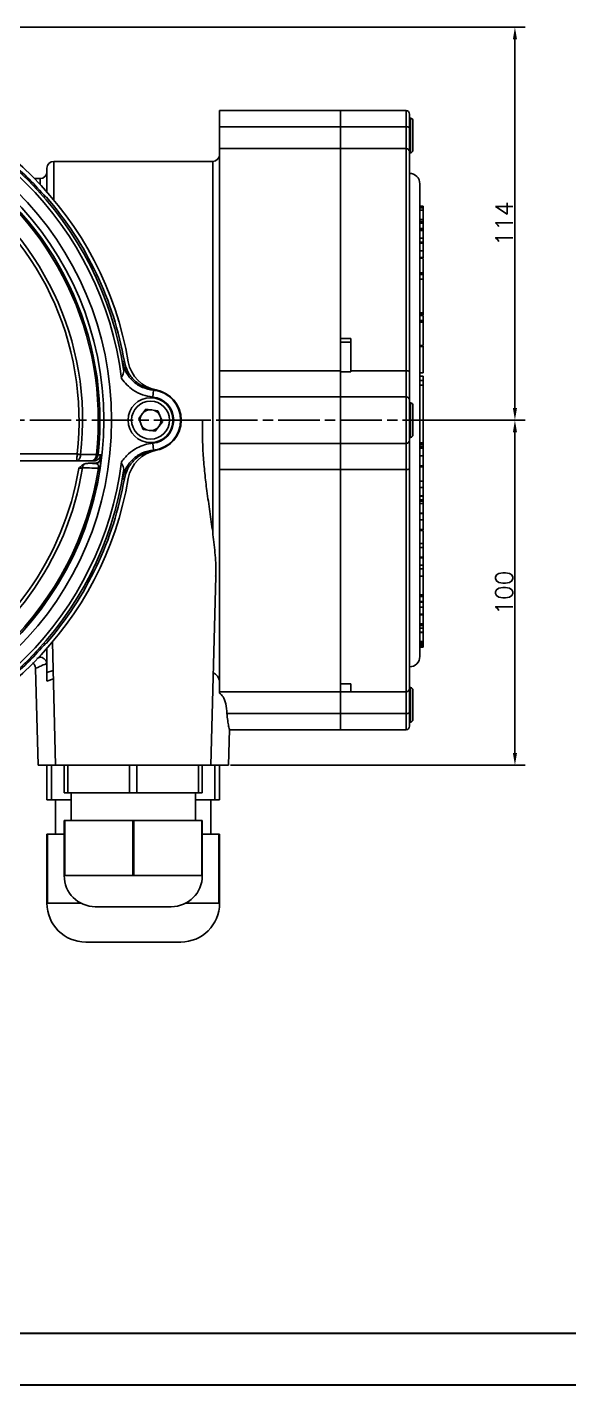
# Model space of a CAD drawing. Header units: millimetres. Extents: x 5231 to 7653, y 7068 to 7959.
# Drawn here: x 6920.2 to 7077.1, y 7068.5 to 7461.9 of the extents above; entities that cross this region are included whole.
import ezdxf

# ---------------------------------------------------------------- set-up
doc = ezdxf.new("R2010")
doc.units = ezdxf.units.MM
doc.linetypes.add('AM_ISO08W050', pattern=[18, 12, -1.5, 3, -1.5])
doc.linetypes.add('PHANTOM2', pattern=[31.75, 15.875, -3.175, 3.175, -3.175, 3.175, -3.175])
for name, color, linetype, lineweight in [('AM_5', 3, 'Continuous', 25), ('AM_7', 4, 'AM_ISO08W050', 25), ('SD', 7, 'PHANTOM2', 13)]:
    doc.layers.add(name, color=color, linetype=linetype, lineweight=lineweight)
doc.styles.add('标注', font='txt.shx', dxfattribs={"height": 5})
doc.dimstyles.new('3.5-0.5$0', dxfattribs={"dimtxt": 5, "dimasz": 3.5, "dimexe": 3, "dimexo": 0.625, "dimtad": 1, "dimdsep": 46, "dimtxsty": '标注', "dimcen": 3.5, "dimaunit": 1, "dimadec": 0, "dimazin": 2, "dimtfac": 1, "dimtmove": 0, "dimatfit": 3, "dimfxl": 0, "dimarcsym": 0})

# ---------------------------------------------------------------- blocks, each defined once
blk = doc.blocks.new('*D10')
at = {"layer": 'AM_5', "color": 0, "lineweight": -2, "transparency": 16777216}
for p, q in [((7030.6, 7348.03), (7064.51, 7348.03)), ((7061.51, 7344.53), (7061.51, 7251.53)), ((6979.17, 7248.03), (7064.51, 7248.03))]:
    blk.add_line(p, q, dxfattribs=at)
at = {"layer": 'AM_5', "color": 0, "transparency": 16777216}
for points in [[(7060.93, 7344.53), (7062.1, 7344.53), (7061.51, 7348.03)], [(7060.93, 7251.53), (7062.1, 7251.53), (7061.51, 7248.03)]]:
    blk.add_solid(points, dxfattribs=at)
at = {"layer": 'Defpoints', "color": 0, "transparency": 16777216}
for p in [(7029.98, 7348.03), (6978.54, 7248.03), (7061.51, 7248.03)]:
    blk.add_point(p, dxfattribs=at)
at = {"layer": 'AM_5', "color": 0, "transparency": 16777216, "insert": (7058.39, 7298.03), "char_height": 5, "attachment_point": 5, "rotation": 90, "style": '标注'}
blk.add_mtext('100', dxfattribs=at)
blk = doc.blocks.new('*D11')
at = {"layer": 'AM_5', "color": 0, "linetype": 'ByBlock', "lineweight": -2, "transparency": 16777216}
for p, q in [((6851.6, 7461.92), (7064.51, 7461.92)), ((7061.51, 7458.42), (7061.51, 7351.53)), ((7031.6, 7348.03), (7064.51, 7348.03))]:
    blk.add_line(p, q, dxfattribs=at)
at = {"layer": 'AM_5', "color": 0, "transparency": 16777216}
for points in [[(7060.93, 7458.42), (7062.1, 7458.42), (7061.51, 7461.92)], [(7060.93, 7351.53), (7062.1, 7351.53), (7061.51, 7348.03)]]:
    blk.add_solid(points, dxfattribs=at)
at = {"layer": 'Defpoints', "color": 0, "transparency": 16777216}
for p in [(6850.98, 7461.92), (7030.98, 7348.03), (7061.51, 7348.03)]:
    blk.add_point(p, dxfattribs=at)
at = {"layer": 'AM_5', "color": 0, "transparency": 16777216, "insert": (7058.39, 7404.98), "char_height": 5, "attachment_point": 5, "rotation": 90, "style": '标注'}
blk.add_mtext('114', dxfattribs=at)

msp = doc.modelspace()

# ---------------------------------------------------------------- linework, layer by layer
at = {"color": 7, "linetype": 'Continuous', "lineweight": 25}
for p, q in [((7010.975, 7437.734), (6975.975, 7437.734)), ((6975.975, 7437.734), (6975.975, 7433.065)), ((7029.975, 7437.734), (7010.975, 7437.734)), ((7010.975, 7437.734), (7010.975, 7433.065)), ((7029.975, 7433.065), (7029.975, 7437.734)), ((7030.975, 7436.734), (7030.975, 7432.714)), ((6975.975, 7433.065), (7010.975, 7433.065)), ((6975.975, 7433.065), (6975.975, 7426.743)), ((7010.975, 7433.065), (7010.975, 7426.743)), ((7010.975, 7433.065), (7029.975, 7433.065)), ((7029.975, 7426.743), (7029.975, 7433.065)), ((7031.225, 7435.534), (7030.975, 7435.534)), ((7030.975, 7432.714), (7030.975, 7425.759)), ((7031.225, 7425.534), (7031.225, 7435.534)), ((7031.975, 7434.784), (7031.975, 7426.284)), ((6975.975, 7426.743), (7010.975, 7426.743)), ((6975.975, 7426.743), (6975.975, 7362.346)), ((7010.975, 7426.743), (7010.975, 7362.346)), ((7010.975, 7426.743), (7029.975, 7426.743)), ((7010.975, 7371.732), (7010.975, 7426.743)), ((7029.975, 7362.346), (7029.975, 7426.743)), ((7030.975, 7425.759), (7030.975, 7362.167)), ((7030.975, 7425.534), (7031.225, 7425.534)), ((6925.975, 7414.178), (6925.975, 7421.034)), ((6973.975, 7423.034), (6927.975, 7423.034)), ((6927.975, 7423.034), (6927.975, 7411.838)), ((6973.975, 7315.672), (6973.975, 7423.034)), ((6923.975, 7418.034), (6922.39, 7418.034)), ((6923.975, 7416.378), (6923.975, 7418.034)), ((6925.613, 7412.676), (6925.724, 7412.788)), ((7033.975, 7416.534), (7033.975, 7348.034)), ((7034.975, 7410.09), (7033.975, 7410.09)), ((7034.975, 7409.573), (7033.975, 7409.573)), ((7034.975, 7408.913), (7033.975, 7408.913)), ((7034.975, 7409.664), (7034.975, 7410.09)), ((7034.975, 7409.002), (7034.975, 7409.573)), ((7034.975, 7406.203), (7033.975, 7406.203)), ((7034.975, 7405.597), (7033.975, 7405.597)), ((7034.975, 7405.148), (7033.975, 7405.148)), ((7034.975, 7405.597), (7034.975, 7406.203)), ((7034.975, 7405.148), (7034.975, 7405.597)), ((7034.975, 7403.535), (7033.975, 7403.535)), ((7034.975, 7403.484), (7033.975, 7403.484)), ((7034.975, 7403.269), (7033.975, 7403.269)), ((7034.975, 7403.009), (7033.975, 7403.009)), ((7034.975, 7403.269), (7034.975, 7403.484)), ((7034.975, 7403.009), (7034.975, 7403.269)), ((7034.975, 7400.82), (7034.975, 7401.059)), ((7034.975, 7400.767), (7033.975, 7400.767)), ((7034.975, 7399.606), (7033.975, 7399.606)), ((7034.975, 7399.349), (7033.975, 7399.349)), ((7034.975, 7397.104), (7033.975, 7397.104)), ((7034.975, 7399.606), (7034.975, 7400.767)), ((7034.975, 7399.349), (7034.975, 7399.606)), ((7034.975, 7399.311), (7034.975, 7399.349)), ((7034.975, 7395.124), (7034.975, 7397.104)), ((7034.975, 7395.124), (7033.975, 7395.124)), ((7034.975, 7394.936), (7033.975, 7394.936)), ((7035.1, 7396.931), (7034.975, 7396.931)), ((7034.975, 7394.936), (7034.975, 7395.124)), ((7035.1, 7393.18), (7034.975, 7393.18)), ((7034.975, 7390.747), (7033.975, 7390.747)), ((7034.975, 7390.611), (7033.975, 7390.611)), ((7034.975, 7390.256), (7033.975, 7390.256)), ((7034.975, 7392.379), (7035.1, 7392.379)), ((7034.975, 7390.819), (7035.1, 7390.819)), ((7034.975, 7390.611), (7034.975, 7390.747)), ((7034.975, 7390.256), (7034.975, 7390.611)), ((7034.975, 7388.905), (7034.975, 7390.256)), ((7034.975, 7388.905), (7033.975, 7388.905)), ((7034.975, 7379.132), (7034.975, 7388.905)), ((7034.975, 7379.132), (7033.975, 7379.132)), ((7034.975, 7379.063), (7033.975, 7379.063)), ((7034.975, 7378.814), (7033.975, 7378.814)), ((7034.975, 7378.51), (7033.975, 7378.51)), ((7033.975, 7378.384), (7034.975, 7378.384)), ((7035.1, 7379.945), (7034.975, 7379.945)), ((7034.975, 7379.063), (7034.975, 7379.132)), ((7034.975, 7378.814), (7034.975, 7379.063)), ((7034.975, 7376.957), (7034.975, 7378.324)), ((7034.975, 7376.957), (7033.975, 7376.957)), ((7034.975, 7376.399), (7033.975, 7376.399)), ((7034.975, 7376.399), (7034.975, 7376.957)), ((7010.975, 7371.732), (7013.975, 7371.732)), ((7013.975, 7370.616), (7010.975, 7370.616)), ((7013.975, 7362.346), (7013.975, 7371.732)), ((7034.975, 7369.67), (7033.975, 7369.67)), ((7034.975, 7369.372), (7034.975, 7369.495)), ((7034.975, 7369.372), (7033.975, 7369.372)), ((7034.975, 7369.372), (7034.975, 7361.788)), ((6948.17, 7362.847), (6947.878, 7364.942)), ((6975.975, 7362.346), (7010.975, 7362.346)), ((6975.975, 7362.346), (6975.975, 7354.774)), ((7010.975, 7362.346), (7010.975, 7354.774)), ((7013.975, 7362.059), (7010.975, 7362.059)), ((7010.975, 7354.774), (7010.975, 7362.059)), ((7013.975, 7362.346), (7029.975, 7362.346)), ((7013.975, 7362.059), (7013.975, 7362.346)), ((7029.975, 7354.774), (7029.975, 7362.346)), ((7030.975, 7362.167), (7030.975, 7353.838)), ((7033.975, 7361.788), (7034.975, 7361.788)), ((7034.975, 7360.789), (7033.975, 7360.789)), ((7034.975, 7359.556), (7033.975, 7359.556)), ((7034.975, 7358.169), (7033.975, 7358.169)), ((7034.975, 7359.556), (7034.975, 7360.789)), ((7034.975, 7341.43), (7034.975, 7358.169)), ((6956.608, 7354.719), (6956.796, 7356.71)), ((6975.975, 7354.774), (7010.975, 7354.774)), ((6975.975, 7354.774), (6975.975, 7341.294)), ((7010.975, 7354.774), (7010.975, 7341.294)), ((7010.975, 7354.774), (7029.975, 7354.774)), ((7029.975, 7341.294), (7029.975, 7354.774)), ((7030.975, 7353.838), (7030.975, 7342.23)), ((6952.541, 7348.489), (6954.652, 7351.235)), ((6954.652, 7351.235), (6958.087, 7350.78)), ((6958.087, 7350.78), (6959.409, 7347.578)), ((7031.225, 7353.034), (7030.975, 7353.034)), ((7031.225, 7343.034), (7031.225, 7353.034)), ((7031.975, 7352.284), (7031.975, 7343.784)), ((6953.864, 7345.287), (6952.541, 7348.489)), ((6959.409, 7347.578), (6957.298, 7344.832)), ((6971.062, 7348.034), (6964.866, 7348.034)), ((7033.975, 7348.034), (7033.975, 7279.534)), ((6957.298, 7344.832), (6953.864, 7345.287)), ((7030.975, 7343.034), (7031.225, 7343.034)), ((7030.975, 7342.23), (7030.975, 7333.9)), ((6884, 7338.244), (6934.691, 7338.244)), ((6934.688, 7338.084), (6934.691, 7338.244)), ((6934.691, 7338.244), (6935.717, 7338.124)), ((6935.717, 7338.124), (6935.714, 7338.084)), ((6940.294, 7338.023), (6940.299, 7338.092)), ((6940.299, 7338.092), (6940.762, 7338.04)), ((6940.762, 7338.04), (6940.76, 7338.023)), ((6956.608, 7341.348), (6956.796, 7339.357)), ((6975.975, 7341.294), (7010.975, 7341.294)), ((6975.975, 7341.294), (6975.975, 7333.721)), ((7010.975, 7341.294), (7010.975, 7333.721)), ((7010.975, 7341.294), (7029.975, 7341.294)), ((7029.975, 7333.721), (7029.975, 7341.294)), ((7034.975, 7341.43), (7033.975, 7341.43)), ((7034.975, 7341.376), (7033.975, 7341.376)), ((7034.975, 7341.07), (7033.975, 7341.07)), ((7034.975, 7340.536), (7033.975, 7340.536)), ((7034.975, 7339.979), (7033.975, 7339.979)), ((7034.975, 7339.925), (7033.975, 7339.925)), ((7034.975, 7341.376), (7034.975, 7341.43)), ((7034.975, 7341.07), (7034.975, 7341.376)), ((7034.975, 7339.979), (7034.975, 7340.536)), ((7034.975, 7339.925), (7034.975, 7339.979)), ((7034.975, 7337.731), (7034.975, 7339.925)), ((6934.49, 7336.244), (6884, 7336.244)), ((6938.785, 7336.244), (6934.49, 7336.244)), ((6939.937, 7335.534), (6937.993, 7335.534)), ((6939.574, 7336.244), (6938.785, 7336.244)), ((6940.882, 7334.128), (6941.342, 7334.057)), ((7034.975, 7337.731), (7033.975, 7337.731)), ((7033.975, 7334.763), (7035.1, 7334.763)), ((7034.975, 7334.472), (7033.975, 7334.472)), ((7035.1, 7336.272), (7034.975, 7336.272)), ((6947.878, 7331.125), (6948.17, 7333.22)), ((6975.975, 7333.721), (7010.975, 7333.721)), ((6975.975, 7333.721), (6975.975, 7269.324)), ((7010.975, 7333.721), (7010.975, 7269.324)), ((7010.975, 7333.721), (7029.975, 7333.721)), ((7010.975, 7271.625), (7010.975, 7333.721)), ((7029.975, 7269.324), (7029.975, 7333.721)), ((7030.975, 7333.9), (7030.975, 7270.308)), ((7034.975, 7330.361), (7033.975, 7330.361)), ((7034.975, 7330.536), (7034.975, 7330.789)), ((7033.975, 7328.513), (7035.1, 7328.513)), ((7034.975, 7326.145), (7034.975, 7328.392)), ((7034.975, 7326.145), (7033.975, 7326.145)), ((7034.975, 7326.037), (7033.975, 7326.037)), ((7034.975, 7326.003), (7033.975, 7326.003)), ((7034.975, 7324.934), (7033.975, 7324.934)), ((7034.975, 7324.792), (7033.975, 7324.792)), ((7034.975, 7324.514), (7033.975, 7324.514)), ((7034.975, 7323.91), (7033.975, 7323.91)), ((7034.975, 7326.037), (7034.975, 7326.145)), ((7034.975, 7326.003), (7034.975, 7326.037)), ((7034.975, 7324.934), (7034.975, 7326.003)), ((7034.975, 7324.792), (7034.975, 7324.934)), ((7034.975, 7324.514), (7034.975, 7324.792)), ((7034.975, 7321.124), (7034.975, 7323.91)), ((7034.975, 7321.124), (7033.975, 7321.124)), ((7034.975, 7320.982), (7033.975, 7320.982)), ((7034.975, 7319.132), (7033.975, 7319.132)), ((7034.975, 7320.982), (7034.975, 7321.124)), ((7034.975, 7319.132), (7034.975, 7320.982)), ((7034.975, 7316.312), (7034.975, 7319.132)), ((7035.1, 7318.32), (7034.975, 7318.32)), ((7034.975, 7316.312), (7033.975, 7316.312)), ((7034.975, 7316.035), (7033.975, 7316.035)), ((7034.975, 7316.035), (7034.975, 7316.312)), ((7034.975, 7312.265), (7033.975, 7312.265)), ((7033.975, 7311.176), (7035.1, 7311.176)), ((7034.975, 7308.296), (7034.975, 7311.062)), ((7035.1, 7310.433), (7034.975, 7310.433)), ((7034.975, 7308.296), (7033.975, 7308.296)), ((7034.975, 7308.102), (7033.975, 7308.102)), ((7034.975, 7308.102), (7034.975, 7308.296)), ((7034.975, 7305.998), (7034.975, 7308.102)), ((7034.975, 7307.356), (7035.1, 7307.356)), ((6973.467, 7248.034), (6974.899, 7302.703)), ((7034.975, 7305.998), (7033.975, 7305.998)), ((7035.1, 7304.987), (7033.975, 7304.987)), ((7034.975, 7302.829), (7033.975, 7302.829)), ((7034.975, 7305.138), (7034.975, 7305.998)), ((7034.975, 7302.567), (7034.975, 7302.654)), ((7034.975, 7297.452), (7033.975, 7297.452)), ((7033.975, 7296.927), (7035.1, 7296.927)), ((7034.975, 7295.526), (7033.975, 7295.526)), ((7034.975, 7295.268), (7033.975, 7295.268)), ((7034.975, 7295.526), (7034.975, 7296.753)), ((7034.975, 7296.285), (7035.1, 7296.285)), ((7034.975, 7295.268), (7034.975, 7295.526)), ((7034.975, 7293.831), (7034.975, 7295.268)), ((7034.975, 7293.831), (7033.975, 7293.831)), ((7034.975, 7291.845), (7033.975, 7291.845)), ((7034.975, 7291.569), (7033.975, 7291.569)), ((7034.975, 7291.845), (7034.975, 7293.831)), ((7034.975, 7291.569), (7034.975, 7291.845)), ((7034.975, 7289.034), (7034.975, 7291.569)), ((7034.975, 7289.034), (7033.975, 7289.034)), ((7034.975, 7288.916), (7033.975, 7288.916)), ((7034.975, 7288.862), (7033.975, 7288.862)), ((7034.975, 7288.573), (7033.975, 7288.573)), ((7034.975, 7287.795), (7033.975, 7287.795)), ((7034.975, 7288.916), (7034.975, 7289.034)), ((7034.975, 7288.862), (7034.975, 7288.916)), ((7034.975, 7288.573), (7034.975, 7288.862)), ((7034.975, 7287.795), (7034.975, 7288.573)), ((7034.975, 7286.608), (7034.975, 7287.795)), ((6925.724, 7283.28), (6925.613, 7283.391)), ((6927.549, 7283.718), (6928.483, 7248.034)), ((7034.975, 7286.608), (7033.975, 7286.608)), ((7034.975, 7286.491), (7033.975, 7286.491)), ((7034.975, 7283.84), (7033.975, 7283.84)), ((7034.975, 7283.783), (7033.975, 7283.783)), ((7034.975, 7283.401), (7033.975, 7283.401)), ((7034.975, 7283.343), (7033.975, 7283.343)), ((7034.975, 7283.243), (7033.975, 7283.243)), ((7034.975, 7282.931), (7033.975, 7282.931)), ((7034.975, 7286.491), (7034.975, 7286.608)), ((7034.975, 7283.84), (7034.975, 7286.491)), ((7034.975, 7283.783), (7034.975, 7283.84)), ((7034.975, 7283.401), (7034.975, 7283.783)), ((7034.975, 7283.343), (7034.975, 7283.401)), ((7034.975, 7282.931), (7034.975, 7283.243)), ((7034.975, 7282.731), (7034.975, 7282.931)), ((6923.091, 7278.997), (6923.975, 7279.338)), ((6923.975, 7279.338), (6923.975, 7279.689)), ((6925.975, 7274.88), (6925.975, 7281.89)), ((7034.975, 7282.731), (7033.975, 7282.731)), ((7034.975, 7282.588), (7033.975, 7282.588)), ((7034.975, 7282.388), (7033.975, 7282.388)), ((7034.975, 7282.283), (7033.975, 7282.283)), ((7034.975, 7282.588), (7034.975, 7282.731)), ((7034.975, 7282.388), (7034.975, 7282.588)), ((7034.975, 7282.283), (7034.975, 7282.388)), ((6922.671, 7276.095), (6923.406, 7248.034)), ((6925.975, 7274.88), (6927.765, 7275.444)), ((6927.828, 7273.043), (6925.975, 7272.367)), ((7010.975, 7271.625), (7013.975, 7271.625)), ((7013.975, 7269.324), (7013.975, 7271.625)), ((6975.975, 7269.324), (7010.975, 7269.324)), ((6975.975, 7269.324), (6975.975, 7268.948)), ((7010.975, 7269.324), (7010.975, 7263.002)), ((7013.975, 7269.268), (7010.975, 7269.268)), ((7010.975, 7263.002), (7010.975, 7269.268)), ((7013.975, 7269.324), (7029.975, 7269.324)), ((7013.975, 7269.268), (7013.975, 7269.324)), ((7029.975, 7263.002), (7029.975, 7269.324)), ((7031.225, 7270.534), (7030.975, 7270.534)), ((7030.975, 7270.308), (7030.975, 7263.354)), ((7031.225, 7265.534), (7031.225, 7270.534)), ((7031.975, 7269.784), (7031.975, 7265.534)), ((7030.975, 7263.354), (7030.975, 7259.334)), ((7031.225, 7260.534), (7031.225, 7265.534)), ((7031.975, 7265.534), (7031.975, 7261.284)), ((6978.112, 7263.002), (7010.975, 7263.002)), ((7010.975, 7263.002), (7010.975, 7258.334)), ((7010.975, 7263.002), (7029.975, 7263.002)), ((7029.975, 7258.334), (7029.975, 7263.002)), ((7030.975, 7260.534), (7031.225, 7260.534)), ((6978.544, 7248.034), (6978.817, 7258.431)), ((6978.792, 7258.334), (7010.975, 7258.334)), ((7010.975, 7258.334), (7029.975, 7258.334)), ((6925.975, 7248.034), (6923.406, 7248.034)), ((6925.975, 7238.034), (6925.975, 7248.034)), ((6927.317, 7248.034), (6925.975, 7248.034)), ((6927.317, 7238.034), (6927.317, 7248.034)), ((6928.411, 7248.034), (6927.317, 7248.034)), ((6930.975, 7248.034), (6928.483, 7248.034)), ((6930.975, 7240.034), (6930.975, 7248.034)), ((6932.048, 7248.034), (6930.975, 7248.034)), ((6932.048, 7240.034), (6932.048, 7248.034)), ((6932.063, 7248.034), (6932.048, 7248.034)), ((6949.902, 7248.034), (6932.063, 7248.034)), ((6949.902, 7248.034), (6949.887, 7248.034)), ((6949.902, 7240.034), (6949.902, 7248.034)), ((6952.048, 7248.034), (6949.902, 7248.034)), ((6969.902, 7248.034), (6952.048, 7248.034)), ((6952.048, 7240.034), (6952.048, 7248.034)), ((6952.063, 7248.034), (6952.048, 7248.034)), ((6969.902, 7248.034), (6969.887, 7248.034)), ((6969.902, 7240.034), (6969.902, 7248.034)), ((6970.975, 7248.034), (6969.902, 7248.034)), ((6973.467, 7248.034), (6970.975, 7248.034)), ((6970.975, 7240.034), (6970.975, 7248.034)), ((6974.634, 7248.034), (6973.54, 7248.034)), ((6974.634, 7238.034), (6974.634, 7248.034)), ((6975.975, 7248.034), (6974.634, 7248.034)), ((6978.544, 7248.034), (6975.975, 7248.034)), ((6975.975, 7238.034), (6975.975, 7248.034)), ((6932.048, 7240.034), (6930.975, 7240.034)), ((6949.902, 7240.034), (6932.048, 7240.034)), ((6932.975, 7240.034), (6932.975, 7232.034)), ((6952.048, 7240.034), (6949.902, 7240.034)), ((6969.902, 7240.034), (6952.048, 7240.034)), ((6968.975, 7232.034), (6968.975, 7240.034)), ((6970.975, 7240.034), (6969.902, 7240.034)), ((6927.317, 7238.034), (6925.975, 7238.034)), ((6932.975, 7238.034), (6927.317, 7238.034)), ((6928.475, 7238.034), (6928.475, 7228.034)), ((6974.634, 7238.034), (6968.975, 7238.034)), ((6973.475, 7228.034), (6973.475, 7238.034)), ((6975.975, 7238.034), (6974.634, 7238.034)), ((6930.975, 7216.034), (6930.975, 7232.034)), ((6931.139, 7232.034), (6930.975, 7232.034)), ((6931.139, 7216.034), (6931.139, 7232.034)), ((6950.811, 7232.034), (6931.139, 7232.034)), ((6950.811, 7216.034), (6950.811, 7232.034)), ((6951.139, 7232.034), (6950.811, 7232.034)), ((6951.139, 7216.034), (6951.139, 7232.034)), ((6970.811, 7232.034), (6951.139, 7232.034)), ((6970.811, 7216.034), (6970.811, 7232.034)), ((6970.975, 7232.034), (6970.811, 7232.034)), ((6970.975, 7216.034), (6970.975, 7232.034)), ((6925.975, 7208.034), (6925.975, 7228.034)), ((6926.18, 7228.034), (6925.975, 7228.034)), ((6926.18, 7208.034), (6926.18, 7228.034)), ((6930.975, 7228.034), (6926.18, 7228.034)), ((6975.77, 7228.034), (6970.975, 7228.034)), ((6975.77, 7208.034), (6975.77, 7228.034)), ((6975.975, 7228.034), (6975.77, 7228.034)), ((6975.975, 7208.034), (6975.975, 7228.034)), ((6931.139, 7216.034), (6930.975, 7216.034)), ((6940.975, 7216.034), (6931.139, 7216.034)), ((6950.811, 7216.034), (6940.975, 7216.034)), ((6951.139, 7216.034), (6950.811, 7216.034)), ((6960.975, 7216.034), (6951.139, 7216.034)), ((6970.811, 7216.034), (6960.975, 7216.034)), ((6970.975, 7216.034), (6970.811, 7216.034)), ((6926.18, 7208.034), (6925.975, 7208.034)), ((6935.852, 7208.034), (6926.18, 7208.034)), ((6950.975, 7207.034), (6939.975, 7207.034)), ((6961.975, 7207.034), (6950.975, 7207.034)), ((6975.77, 7208.034), (6966.098, 7208.034)), ((6975.975, 7208.034), (6975.77, 7208.034)), ((6950.975, 7196.784), (6937.225, 7196.784)), ((6964.725, 7196.784), (6950.975, 7196.784))]:
    msp.add_line(p, q, dxfattribs=at)
at = {"color": 7, "linetype": 'Continuous', "lineweight": 25, "flags": 128}
for points in [[(7029.975, 7433.065), (7030.17, 7433.059), (7030.358, 7433.039), (7030.531, 7433.006), (7030.682, 7432.962), (7030.807, 7432.909), (7030.899, 7432.848), (7030.956, 7432.782), (7030.975, 7432.714)], [(6935.714, 7338.084), (6938.623, 7338.089), (6940.299, 7338.092)], [(6940.76, 7338.023), (6940.97, 7338.023), (6941.564, 7338.025)], [(6937.993, 7335.534), (6939.136, 7335.515), (6940.034, 7335.5)], [(6940.034, 7335.5), (6939.98, 7335.519), (6939.937, 7335.534)], [(6941.427, 7336.849), (6941.48, 7336.83), (6941.521, 7336.816)], [(7030.975, 7263.354), (7030.956, 7263.285), (7030.899, 7263.219), (7030.807, 7263.158), (7030.682, 7263.105), (7030.531, 7263.061), (7030.358, 7263.029), (7030.17, 7263.009), (7029.975, 7263.002)]]:
    msp.add_lwpolyline(points, dxfattribs=at)
at = {"color": 7, "linetype": 'Continuous', "lineweight": 25}
for centre, radius in [((6850.975, 7348.034), 93.74), ((6850.975, 7348.034), 91.48), ((6955.975, 7348.034), 6.5), ((6955.975, 7348.034), 5.5)]:
    msp.add_circle(centre, radius, dxfattribs=at)
for centre, radius, start, end in [((6850.975, 7348.034), 97.319, 7.12436, 82.87564), ((6850.975, 7348.034), 98.317, 8.66592, 81.33409), ((6850.975, 7348.034), 100, 9.72326, 80.27674), ((6850.975, 7348.034), 90.341, 353.64897, 186.35103), ((6850.975, 7348.034), 89.875, 353.64897, 186.35103), ((7029.975, 7436.734), 1, 0, 90), ((6850.975, 7348.034), 85.319, 353.33017, 186.66983), ((7031.225, 7434.784), 0.75, 0, 90), ((6850.975, 7348.034), 84.287, 353.33017, 186.66983), ((6973.975, 7425.034), 2, 270, 0), ((7029.983, 7425.751), 0.992, 0.46974, 90.46216), ((7031.225, 7426.284), 0.75, 270, 0), ((6850.975, 7348.034), 98.739, 40.89535, 49.10465), ((6927.975, 7421.034), 2, 90, 180), ((6923.975, 7420.034), 2, 270, 0), ((7030.975, 7416.534), 3, 0, 90), ((6850.975, 7348.034), 98.897, 9.91459, 40.90189), ((6959.395, 7366.612), 10, 189.72326, 259.56965), ((7030.217, 7360.815), 1.551, 60.73443, 98.97897), ((6955.975, 7348.034), 6.716, 275.40246, 84.59754), ((6955.975, 7348.034), 8.715, 275.40246, 84.59754), ((6955.975, 7348.034), 8.89, 276.91659, 83.08341), ((6955.975, 7348.034), 8.89, 280.43035, 79.56965), ((7030.006, 7353.805), 0.97, 1.9514, 91.82675), ((6955.975, 7348.034), 3, 142.44828, 202.44828), ((6955.975, 7348.034), 3, 82.44828, 142.44828), ((6955.975, 7348.034), 3, 22.44828, 82.44828), ((7031.225, 7352.284), 0.75, 0, 90), ((6955.975, 7348.034), 3, 202.44828, 262.44828), ((6955.975, 7348.034), 3, 262.44828, 322.44828), ((6955.975, 7348.034), 3, 322.44828, 22.44828), ((7030.006, 7342.263), 0.97, 268.17325, 358.0486), ((7031.225, 7343.784), 0.75, 270, 0), ((6935.201, 7352.407), 14.333, 267.94984, 272.05016), ((6940.527, 7339.848), 1.841, 262.72931, 277.27069), ((6850.975, 7348.034), 91.14, 352.95074, 353.69506), ((6959.395, 7329.456), 10, 100.43035, 170.27674), ((6850.975, 7348.034), 90.976, 277.53416, 351.20762), ((6850.975, 7348.034), 91.441, 277.53416, 351.20762), ((6850.975, 7348.034), 97.319, 277.12436, 352.87564), ((6850.975, 7348.034), 86.42, 297.29308, 350.7957), ((6850.975, 7348.034), 85.387, 298.25952, 350.58087), ((6938.043, 7334.108), 1.764, 140.30132, 176.66461), ((6940.032, 7337.001), 1.5, 270.08726, 352.92929), ((6850.975, 7348.034), 98.317, 278.66592, 351.33409), ((6850.975, 7348.034), 100, 279.72326, 350.27674), ((6850.975, 7348.034), 98.897, 319.09811, 350.08541), ((7030.217, 7335.253), 1.551, 261.02103, 299.26557), ((6850.975, 7348.034), 98.739, 310.89535, 319.10465), ((7030.975, 7279.534), 3, 270, 0), ((7029.983, 7270.316), 0.992, 269.53784, 359.53026), ((7031.225, 7269.784), 0.75, 0, 90), ((7029.975, 7259.334), 1, 270, 0), ((7031.225, 7261.284), 0.75, 270, 0), ((6939.975, 7216.034), 9, 180, 270), ((6961.975, 7216.034), 9, 270, 0), ((6937.225, 7208.034), 11.25, 180, 270), ((6964.725, 7208.034), 11.25, 270, 0)]:
    msp.add_arc(centre, radius, start, end, dxfattribs=at)
for points, knots in [([(7034.975, 7406.203), (7034.975, 7406.711), (7034.975, 7407.619), (7034.975, 7408.518), (7034.975, 7408.913)], [0, 0, 0, 0, 0.5600038, 1, 1, 1, 1]), ([(7034.975, 7403.535), (7034.975, 7403.959), (7034.975, 7404.48), (7034.975, 7404.997), (7034.975, 7405.094)], [0, 0, 0, 0, 0.8129931, 1, 1, 1, 1]), ([(7034.975, 7400.767), (7034.975, 7401.189), (7034.975, 7401.943), (7034.975, 7402.683), (7034.975, 7403.009)], [0, 0, 0, 0, 0.5599908, 1, 1, 1, 1]), ([(7034.975, 7397.104), (7034.975, 7397.528), (7034.975, 7398.285), (7034.975, 7399.024), (7034.975, 7399.349)], [0, 0, 0, 0, 0.5599907, 1, 1, 1, 1]), ([(7034.975, 7390.747), (7034.975, 7391.805), (7034.975, 7393.137), (7034.975, 7394.485), (7034.975, 7394.761)], [0, 0, 0, 0, 0.7945195, 1, 1, 1, 1]), ([(7034.975, 7378.51), (7034.975, 7378.642), (7034.975, 7378.825), (7034.975, 7378.812), (7034.975, 7378.809)], [0, 0, 0, 0, 0.7154878, 1, 1, 1, 1]), ([(7034.975, 7369.67), (7034.975, 7370.498), (7034.975, 7372.155), (7034.975, 7374.36), (7034.975, 7375.625), (7034.975, 7376.399)], [0, 0, 0, 0, 0.279543, 0.559362, 1, 1, 1, 1]), ([(6948.171, 7362.846), (6948.191, 7362.628), (6948.236, 7362.166), (6948.102, 7361.496), (6947.841, 7360.933), (6947.563, 7360.492), (6947.549, 7360.232), (6947.543, 7360.104)], [0, 0, 0, 0, 0.2356379, 0.4976862, 0.749308, 0.8757894, 1, 1, 1, 1]), ([(6947.878, 7364.942), (6947.974, 7364.966), (6948.146, 7365.007), (6948.319, 7365.045), (6948.395, 7365.062)], [0, 0, 0, 0, 0.56, 1, 1, 1, 1]), ([(6947.878, 7364.942), (6948.167, 7363.891), (6948.747, 7361.784), (6950.835, 7359.202), (6953.577, 7357.326), (6955.723, 7356.915), (6956.796, 7356.71)], [0, 0, 0, 0, 0.2496929, 0.49994, 0.7499529, 1, 1, 1, 1]), ([(6948.395, 7365.062), (6948.676, 7364.03), (6949.238, 7361.968), (6951.256, 7359.424), (6953.905, 7357.542), (6955.998, 7357.087), (6957.046, 7356.859)], [0, 0, 0, 0, 0.2500466, 0.4994486, 0.7493959, 1, 1, 1, 1]), ([(6956.608, 7354.719), (6955.605, 7354.89), (6953.605, 7355.231), (6951.075, 7356.566), (6949.075, 7358.253), (6948.055, 7359.485), (6947.543, 7360.104)], [0, 0, 0, 0, 0.2799126, 0.5583241, 0.7781328, 1, 1, 1, 1]), ([(7034.975, 7358.169), (7034.975, 7358.397), (7034.975, 7358.851), (7034.975, 7359.529), (7034.975, 7359.546), (7034.975, 7359.556)], [0, 0, 0, 0, 0.2816335, 0.559997, 1, 1, 1, 1]), ([(6957.046, 7356.859), (6956.999, 7356.832), (6956.915, 7356.783), (6956.832, 7356.733), (6956.796, 7356.71)], [0, 0, 0, 0, 0.56, 1, 1, 1, 1]), ([(6971.062, 7348.034), (6971.033, 7346.323), (6970.973, 7342.902), (6971.209, 7337.752), (6971.661, 7332.62), (6972.325, 7327.177), (6973.158, 7321.485), (6973.702, 7317.614), (6973.975, 7315.672)], [0, 0, 0, 0, 0.1525742, 0.3051596, 0.461858, 0.6185799, 0.8086165, 1, 1, 1, 1]), ([(6934.49, 7336.244), (6934.491, 7336.244), (6934.515, 7336.244), (6934.564, 7336.337), (6934.626, 7336.722), (6934.67, 7337.292), (6934.685, 7337.782), (6934.688, 7338.045), (6934.688, 7338.084)], [0, 0, 0, 0, 0.003259, 0.2475358, 0.4923987, 0.7330982, 0.9608921, 1, 1, 1, 1]), ([(6934.49, 7336.244), (6934.492, 7336.244), (6934.642, 7336.244), (6934.943, 7336.337), (6935.328, 7336.722), (6935.598, 7337.292), (6935.695, 7337.782), (6935.711, 7338.045), (6935.714, 7338.084)], [0, 0, 0, 0, 0.003259, 0.2475358, 0.4923987, 0.7330982, 0.9608921, 1, 1, 1, 1]), ([(6938.785, 7336.244), (6938.788, 7336.244), (6938.973, 7336.244), (6939.346, 7336.337), (6939.819, 7336.723), (6940.174, 7337.307), (6940.254, 7337.783), (6940.294, 7338.023)], [0, 0, 0, 0, 0.0033242, 0.2530387, 0.5034573, 0.7495242, 1, 1, 1, 1]), ([(6938.785, 7336.244), (6938.788, 7336.244), (6939.031, 7336.244), (6939.519, 7336.337), (6940.139, 7336.723), (6940.603, 7337.307), (6940.707, 7337.783), (6940.76, 7338.023)], [0, 0, 0, 0, 0.0033242, 0.2530387, 0.5034572, 0.7495242, 1, 1, 1, 1]), ([(6941.564, 7338.025), (6941.554, 7337.952), (6941.511, 7337.658), (6941.304, 7337.165), (6940.85, 7336.656), (6940.25, 7336.311), (6939.799, 7336.266), (6939.574, 7336.244)], [0, 0, 0, 0, 0.0755956, 0.3063963, 0.5375021, 0.7687536, 1, 1, 1, 1]), ([(6947.543, 7335.964), (6948.197, 7336.75), (6949.498, 7338.314), (6951.832, 7339.955), (6954.241, 7340.984), (6955.817, 7341.226), (6956.608, 7341.348)], [0, 0, 0, 0, 0.2818719, 0.5606521, 0.7796601, 1, 1, 1, 1]), ([(6956.796, 7339.357), (6955.723, 7339.152), (6953.577, 7338.742), (6950.835, 7336.865), (6948.747, 7334.283), (6948.167, 7332.177), (6947.878, 7331.125)], [0, 0, 0, 0, 0.2500471, 0.50006, 0.75030711, 1, 1, 1, 1]), ([(6957.046, 7339.208), (6956, 7338.982), (6953.912, 7338.529), (6951.263, 7336.651), (6949.242, 7334.106), (6948.678, 7332.04), (6948.395, 7331.006)], [0, 0, 0, 0, 0.25006523, 0.49944561, 0.74938637, 1, 1, 1, 1]), ([(6956.796, 7339.357), (6956.842, 7339.329), (6956.925, 7339.278), (6957.009, 7339.23), (6957.046, 7339.208)], [0, 0, 0, 0, 0.56, 1, 1, 1, 1]), ([(7034.975, 7340.536), (7034.975, 7340.552), (7034.975, 7340.583), (7034.975, 7340.781), (7034.975, 7340.96), (7034.975, 7341.07)], [0, 0, 0, 0, 0.2815491, 0.5593929, 1, 1, 1, 1]), ([(6936.686, 7335.234), (6936.491, 7335.118), (6936.123, 7334.899), (6935.648, 7334.485), (6935.358, 7334.204), (6935.213, 7334.062), (6935.211, 7334.06)], [0, 0, 0, 0, 0.3596621, 0.6768897, 0.9958401, 1, 1, 1, 1]), ([(6936.282, 7334.21), (6936.141, 7334.192), (6935.917, 7334.163), (6935.539, 7334.11), (6935.324, 7334.077), (6935.211, 7334.06)], [0, 0, 0, 0, 0.4463965, 0.7099365, 1, 1, 1, 1]), ([(6940.882, 7334.128), (6940.024, 7334.143), (6938.491, 7334.171), (6936.957, 7334.198), (6936.282, 7334.21)], [0, 0, 0, 0, 0.5599999, 1, 1, 1, 1]), ([(6937.993, 7335.534), (6937.645, 7335.507), (6937.19, 7335.471), (6936.781, 7335.279), (6936.686, 7335.234)], [0, 0, 0, 0, 0.7661428, 1, 1, 1, 1]), ([(6941.427, 7336.849), (6941.391, 7336.683), (6941.344, 7336.471), (6941.156, 7336.137), (6940.899, 7335.846), (6940.448, 7335.585), (6940.109, 7335.551), (6939.937, 7335.534)], [0, 0, 0, 0, 0.2326691, 0.2977546, 0.5306269, 0.7634909, 1, 1, 1, 1]), ([(6940.882, 7334.128), (6940.893, 7334.183), (6940.915, 7334.293), (6940.928, 7334.513), (6940.9, 7334.762), (6940.818, 7334.997), (6940.564, 7335.397), (6940.273, 7335.454), (6940.034, 7335.5)], [0, 0, 0, 0, 0.04762637, 0.09440478, 0.19412654, 0.30849952, 0.43537412, 1, 1, 1, 1]), ([(6941.521, 7336.816), (6941.541, 7336.782), (6941.579, 7336.716), (6941.58, 7336.29), (6941.55, 7335.784), (6941.503, 7335.28), (6941.437, 7334.698), (6941.373, 7334.266), (6941.342, 7334.057)], [0, 0, 0, 0, 0.2597265, 0.4990194, 0.6272189, 0.7512491, 0.8793284, 1, 1, 1, 1]), ([(6947.543, 7335.964), (6947.549, 7335.836), (6947.56, 7335.643), (6947.644, 7335.458), (6947.834, 7335.127), (6948.097, 7334.618), (6948.235, 7333.902), (6948.191, 7333.44), (6948.171, 7333.221)], [0, 0, 0, 0, 0.12425741, 0.18697193, 0.19771051, 0.50212623, 0.76426665, 1, 1, 1, 1]), ([(7034.975, 7334.792), (7034.975, 7334.783), (7034.975, 7334.715), (7034.975, 7335.066), (7034.975, 7336.276), (7034.975, 7337.245), (7034.975, 7337.731)], [0, 0, 0, 0, 0.0577505, 0.4235497, 0.710985, 1, 1, 1, 1]), ([(7034.975, 7330.361), (7034.975, 7330.609), (7034.975, 7331.106), (7034.975, 7332.095), (7034.975, 7333.122), (7034.975, 7333.985), (7034.975, 7334.309), (7034.975, 7334.472)], [0, 0, 0, 0, 0.1249208, 0.2499207, 0.4992989, 0.7493989, 1, 1, 1, 1]), ([(6948.395, 7331.006), (6948.298, 7331.027), (6948.126, 7331.065), (6947.954, 7331.107), (6947.878, 7331.125)], [0, 0, 0, 0, 0.56, 1, 1, 1, 1]), ([(7034.975, 7328.567), (7034.975, 7328.559), (7034.975, 7328.538), (7034.975, 7328.951), (7034.975, 7329.65), (7034.975, 7330.124), (7034.975, 7330.361)], [0, 0, 0, 0, 0.2154463, 0.6069969, 0.8035003, 1, 1, 1, 1]), ([(7034.975, 7323.91), (7034.975, 7323.944), (7034.975, 7324.011), (7034.975, 7324.251), (7034.975, 7324.414), (7034.975, 7324.514)], [0, 0, 0, 0, 0.2817578, 0.5598847, 1, 1, 1, 1]), ([(6974.831, 7302.704), (6974.862, 7303.109), (6975.021, 7305.231), (6974.667, 7309.634), (6974.207, 7313.653), (6973.975, 7315.672)], [0, 0, 0, 0, 0.1049047, 0.5502823, 1, 1, 1, 1]), ([(7034.975, 7312.265), (7034.975, 7312.49), (7034.975, 7312.94), (7034.975, 7313.96), (7034.975, 7314.994), (7034.975, 7315.592), (7034.975, 7315.816)], [0, 0, 0, 0, 0.19280479, 0.38574233, 0.7706629, 1, 1, 1, 1]), ([(7034.975, 7311.237), (7034.975, 7311.237), (7034.975, 7311.237), (7034.975, 7311.67), (7034.975, 7312.067), (7034.975, 7312.265)], [0, 0, 0, 0, 0.4220246, 0.7109905, 1, 1, 1, 1]), ([(7034.975, 7302.829), (7034.975, 7303.196), (7034.975, 7303.929), (7034.975, 7304.777), (7034.975, 7304.902), (7034.975, 7304.963)], [0, 0, 0, 0, 0.342567, 0.6844696, 1, 1, 1, 1]), ([(7034.975, 7297.452), (7034.975, 7297.631), (7034.975, 7297.989), (7034.975, 7298.957), (7034.975, 7300.229), (7034.975, 7301.637), (7034.975, 7302.431), (7034.975, 7302.829)], [0, 0, 0, 0, 0.1249167, 0.2498969, 0.4992753, 0.7494, 1, 1, 1, 1]), ([(7034.975, 7296.945), (7034.975, 7296.939), (7034.975, 7296.878), (7034.975, 7297.043), (7034.975, 7297.316), (7034.975, 7297.452)], [0, 0, 0, 0, 0.0536058, 0.5266947, 1, 1, 1, 1]), ([(6925.962, 7277.513), (6925.915, 7277.728), (6925.821, 7278.159), (6925.423, 7278.713), (6924.882, 7279.126), (6924.371, 7279.3), (6924.063, 7279.334), (6923.98, 7279.338), (6923.975, 7279.338)], [0, 0, 0, 0, 0.2247288, 0.4493265, 0.6774787, 0.9120762, 0.9954833, 1, 1, 1, 1]), ([(6921.825, 7277.639), (6921.881, 7277.608), (6922.145, 7277.459), (6922.466, 7276.974), (6922.681, 7276.45), (6922.658, 7276.144), (6922.655, 7276.098)], [0, 0, 0, 0, 0.1039482, 0.4969543, 0.9241489, 1, 1, 1, 1]), ([(6925.962, 7277.513), (6925.923, 7277.497), (6925.218, 7277.207), (6924.027, 7276.696), (6923.005, 7276.239), (6922.566, 7276.038), (6922.686, 7276.093), (6922.693, 7276.096)], [0, 0, 0, 0, 0.01826638, 0.33361974, 0.65738952, 0.9798741, 1, 1, 1, 1]), ([(6925.975, 7272.367), (6925.975, 7272.504), (6925.975, 7272.839), (6925.975, 7273.439), (6925.975, 7274.293), (6925.975, 7274.646), (6925.975, 7274.88)], [0, 0, 0, 0, 0.0916901, 0.2258204, 0.4864244, 1, 1, 1, 1]), ([(6975.975, 7272.147), (6975.967, 7272.285), (6975.946, 7272.625), (6975.747, 7273.244), (6975.231, 7274.099), (6974.638, 7274.606), (6974.186, 7274.777), (6974.168, 7274.784)], [0, 0, 0, 0, 0.0888572, 0.2198689, 0.4798888, 0.9790569, 1, 1, 1, 1]), ([(6978.112, 7263.002), (6978.015, 7263.969), (6977.822, 7265.903), (6977.106, 7267.924), (6976.327, 7268.629), (6975.975, 7268.948)], [0, 0, 0, 0, 0.3537743, 0.7076089, 1, 1, 1, 1]), ([(6978.792, 7258.431), (6978.797, 7258.407), (6978.816, 7258.326), (6978.656, 7259.018), (6978.39, 7260.409), (6978.191, 7261.911), (6978.124, 7262.833), (6978.112, 7263.002)], [0, 0, 0, 0, 0.113128, 0.3835935, 0.6572052, 0.936998, 1, 1, 1, 1])]:
    msp.add_open_spline(points, degree=3, knots=knots, dxfattribs=at)
at = {"layer": 'AM_7'}
msp.add_line((6668.975, 7348.034), (7036.975, 7348.034), dxfattribs=at)
at = {"layer": 'SD', "linetype": 'ByBlock', "lineweight": 30}
for p, q in [((6467.524, 7083.468), (7637.524, 7083.468)), ((6392.524, 7068.468), (7652.524, 7068.468))]:
    msp.add_line(p, q, dxfattribs=at)

# ---------------------------------------------------------------- dimensions: what is measured, and where the dimension line sits
at = {"layer": 'AM_5'}
dim = msp.add_linear_dim(base=(7061.514, 7348.034), p1=(6850.975, 7461.924), p2=(7030.975, 7348.034), angle=90, text='114', dimstyle='3.5-0.5$0', override={"dimpost": '', "dimarcsym": 1}, dxfattribs=at)
dim.commit()
dim.dimension.update_dxf_attribs({"geometry": '*D11', "text_midpoint": (7058.389, 7404.979)})
dim = msp.add_linear_dim(base=(7061.514, 7248.034), p1=(7029.975, 7348.034), p2=(6978.544, 7248.034), angle=90, dimstyle='3.5-0.5$0', override={"dimpost": '', "dimarcsym": 1}, dxfattribs=at)
dim.commit()
dim.dimension.update_dxf_attribs({"geometry": '*D10', "text_midpoint": (7058.389, 7298.034)})

doc.saveas('drawing.dxf')
